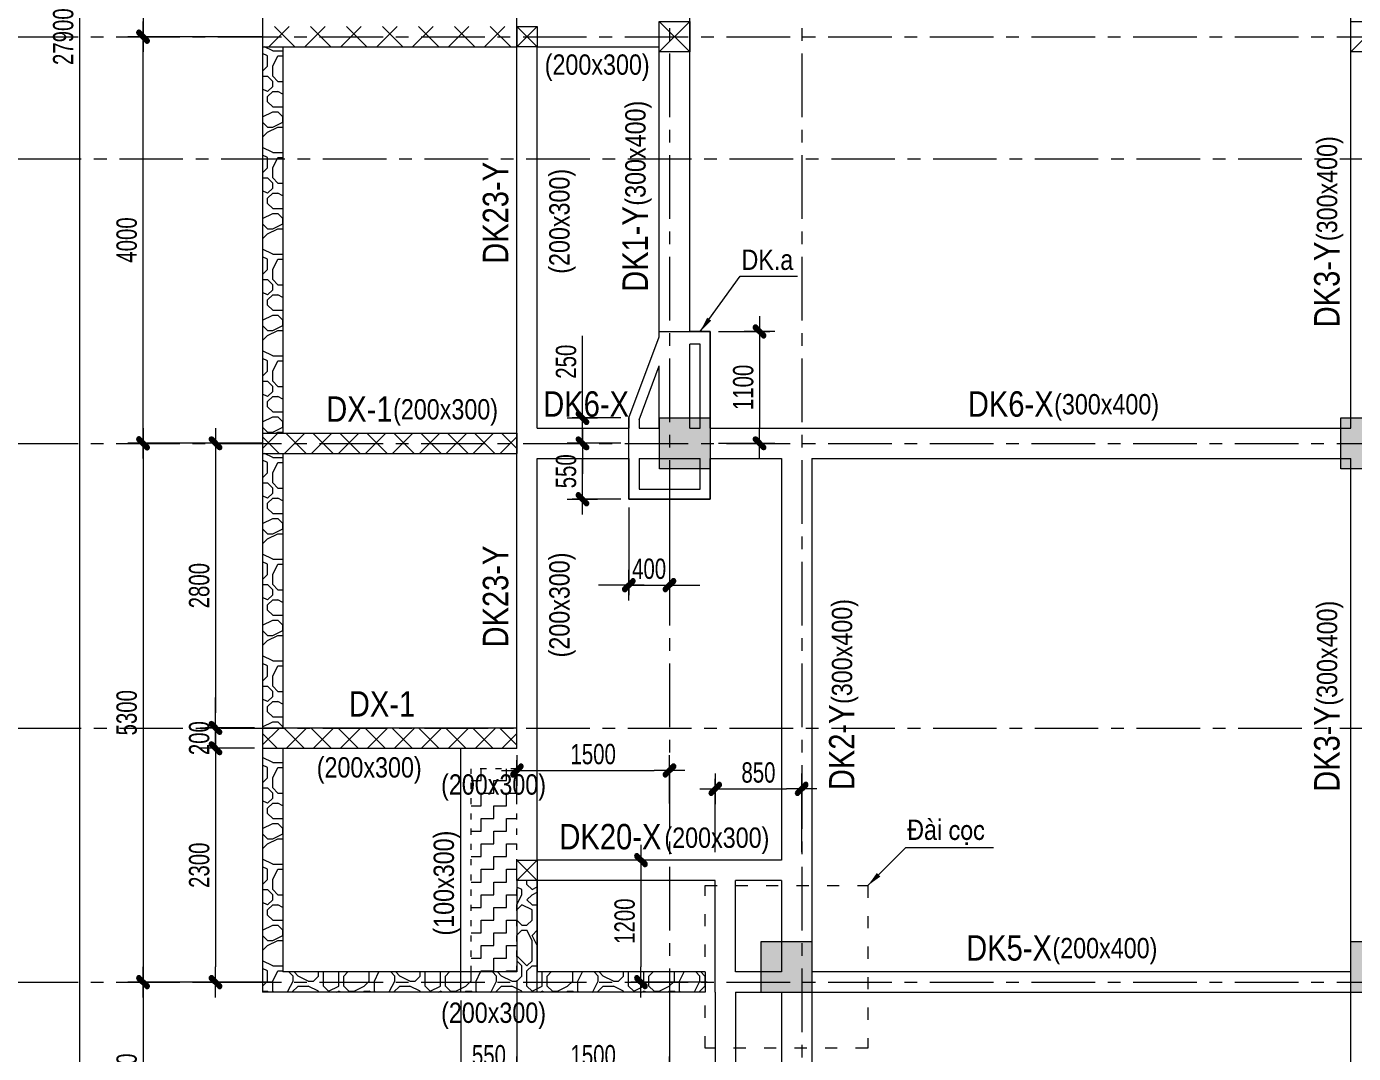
# Model space of a CAD drawing. Header units: millimetres. Extents: x -32285 to 839146, y -560248 to 114976.
# Drawn here: x -6321 to 6725, y 3949 to 14050 of the extents above; entities that cross this region are included whole.
import ezdxf
from ezdxf.enums import TextEntityAlignment as Align

# ---------------------------------------------------------------- set-up
doc = ezdxf.new("R2010")
doc.units = ezdxf.units.MM
doc.linetypes.add('ACAD_ISO03W100', pattern=[30, 12, -18])
doc.linetypes.add('CENTER', pattern=[2, 1.25, -0.25, 0.25, -0.25])
doc.layers.get('0').update_dxf_attribs({"lineweight": 20})
doc.layers.get('Defpoints').update_dxf_attribs({"lineweight": 9})
for name, color, linetype, lineweight in [('a', 2, 'Continuous', 20), ('A_Bao_Cot_S_0.2', 3, 'Continuous', 20), ('A_Bao_DK_S_0.2', 3, 'Continuous', 20), ('A_Center_S_0.09', 8, 'Continuous', 9), ('A_Hatch_Cot_S_0.2', 30, 'Continuous', 20), ('A_Hatch_S_CONC_0.05', 8, 'ACAD_ISO03W100', 5), ('A_Note_Steel_S_0.09', 8, 'Continuous', 9), ('ADD COT', 4, 'Continuous', 20), ('banbetong', 3, 'Continuous', 35), ('BT', 6, 'Continuous', 20), ('COT CAY 1', 10, 'Continuous', 20), ('CS1-T2', 11, 'Continuous', 35), ('Dim P', 150, 'Continuous', 15), ('Dim shx', 4, 'CENTER', 15), ('DK-X', 33, 'Continuous', 35), ('DK-Y', 6, 'Continuous', 35), ('DK1', 30, 'Continuous', 35), ('MONG', 6, 'Continuous', 20), ('TTN', 4, 'Continuous', 20)]:
    doc.layers.add(name, color=color, linetype=linetype, lineweight=lineweight)
doc.styles.add('conden250', font='VHELVCN.TTF', dxfattribs={"height": 250})
doc.styles.add('condense200', font='VHELVCN.TTF', dxfattribs={"height": 200})
doc.styles.add('Shx200', font='vn_vni.shx', dxfattribs={"width": 0.75, "bigfont": '@extfont2.shx'})
doc.dimstyles.new('SC 100 shx', dxfattribs={"dimtxt": 200, "dimasz": 150, "dimexe": 100, "dimexo": 80, "dimgap": 60, "dimtad": 1, "dimdec": 0, "dimtxsty": 'Shx200', "dimblk": 'STIK-01', "dimcen": -125, "dimdle": 100, "dimclrd": 8, "dimclre": 8, "dimclrt": 256, "dimadec": 0, "dimazin": 0, "dimtfac": 1, "dimtdec": 0, "dimtix": 1, "dimtmove": 0, "dimatfit": 3, "dimfxl": 1, "dimlwd": 9, "dimlwe": 9, "dimarcsym": 0})
pattern_1 = [(45, (-214352.15, 59409.7), (-132.58252, 132.58252), []), (135, (-214352.15, 59409.7), (-132.58252, -132.58252), [])]
pattern_2 = [(0, (-214352.1, 59409.7), (1000, 1000), [100, -150, 50, -150, 50, -500]), (0, (-213852.1, 59509.7), (1000, 1000), [50, -950]), (0, (-214152.1, 59559.7), (1000, 1000), [50, -100, 50, -800]), (0, (-213652.1, 59609.7), (1000, 1000), [100, -900]), (0, (-213552.1, 59659.7), (1000, 1000), [50, -950]), (0, (-213852.1, 59759.7), (1000, 1000), [100, -900]), (0, (-214352.1, 59809.7), (1000, 1000), [50, -100, 50, -250, 150, -400]), (0, (-213652.1, 59909.7), (1000, 1000), [100, -900]), (0, (-214252.1, 59959.7), (1000, 1000), [100, -50, 50, -400, 50, -350]), (0, (-214302.1, 60009.7), (1000, 1000), [50, -950]), (0, (-213952.1, 60059.7), (1000, 1000), [50, -50, 50, -850]), (0, (-214102.1, 60109.7), (1000, 1000), [50, -950]), (0, (-213452.1, 60159.7), (1000, 1000), [50, -950]), (0, (-213902.1, 60209.7), (1000, 1000), [50, -400, 50, -500]), (0, (-213902.1, 60259.7), (1000, 1000), [100, -900]), (0, (-213702.1, 60309.7), (1000, 1000), [100, -900]), (0, (-214302.1, 60359.7), (1000, 1000), [50, -600, 100, -250]), (90, (-214352.1, 59859.7), (-1000, 1000), [200, -200, 100, -500]), (90, (-214302.1, 59859.7), (-1000, 1000), [50, -350, 100, -500]), (90, (-214252.1, 59609.7), (-1000, 1000), [150, -850]), (90, (-214202.1, 59609.7), (-1000, 1000), [100, -900]), (90, (-214152.1, 59459.7), (-1000, 1000), [50, -600, 50, -50, 100, -150]), (90, (-214052.1, 59459.7), (-1000, 1000), [50, -350, 50, -550]), (90, (-214002.1, 59859.7), (-1000, 1000), [100, -150, 50, -50, 100, -550]), (90, (-213952.1, 59659.7), (-1000, 1000), [100, -550, 50, -300]), (90, (-213902.1, 59459.7), (-1000, 1000), [50, -50, 100, -800]), (90, (-213802.1, 60109.7), (-1000, 1000), [50, -950]), (90, (-213752.1, 60109.7), (-1000, 1000), [100, -100, 50, -50, 100, -600]), (90, (-213702.1, 59659.7), (-1000, 1000), [50, -50, 50, -100, 50, -700]), (90, (-213552.1, 60009.7), (-1000, 1000), [200, -800]), (90, (-213502.1, 59909.7), (-1000, 1000), [200, -150, 100, -550]), (90, (-213452.1, 59509.7), (-1000, 1000), [50, -150, 100, -700]), (90, (-213402.1, 59609.7), (-1000, 1000), [150, -850]), (45, (-213952.15, 59409.7), (6e-14, 1000), [70.71, -1343.5036]), (45, (-213402.15, 59459.7), (6e-14, 1000), [70.71, -1202.0836, 70.71, -70.71]), (45, (-214052.15, 59509.7), (6e-14, 1000), [70.71, -565.68, 70.71, -707.1136]), (45, (-213802.15, 59509.7), (6e-14, 1000), [70.71, -1131.3736, 70.71, -141.42]), (45, (-213752.15, 59509.7), (6e-14, 1000), [141.42, -565.68, 141.42, -565.6936]), (45, (-214002.15, 59609.7), (6e-14, 1000), [70.7, -636.4, 70.7, -70.7, 70.7, -495.0136]), (45, (-213502.15, 59659.7), (6e-14, 1000), [70.71, -70.71, 70.71, -1202.0836]), (45, (-214202.15, 59709.7), (6e-14, 1000), [70.71, -848.52, 70.71, -424.2736]), (45, (-213402.15, 59809.7), (6e-14, 1000), [70.7, -70.7, 70.7, -282.84, 70.7, -848.5736]), (45, (-214002.15, 59959.7), (6e-14, 1000), [70.71, -1343.5036]), (45, (-214252.15, 60009.7), (6e-14, 1000), [141.421, -1272.7926]), (45, (-214352.15, 60109.7), (6e-14, 1000), [70.71, -70.71, 70.71, -1202.0836]), (45, (-213802.15, 60259.7), (6e-14, 1000), [70.71, -1343.5036]), (45, (-213502.15, 60359.7), (6e-14, 1000), [70.71, -1343.5036]), (135, (-213902.15, 59509.7), (6e-14, 1000), [70.71, -1343.5036]), (135, (-213852.15, 59509.7), (6e-14, 1000), [70.71, -1343.5036]), (135, (-214152.15, 59559.7), (6e-14, 1000), [70.71, -282.84, 141.42, -919.2436]), (135, (-214352.15, 59559.7), (6e-14, 1000), [70.71, -1343.5036]), (135, (-213702.15, 59709.7), (6e-14, 1000), [70.71, -565.6854, 70.71, -707.1082]), (135, (-213652.15, 59709.7), (6e-14, 1000), [70.7, -424.3, 70.7, -424.2, 70.7, -353.6136]), (135, (-214252.15, 59759.7), (6e-14, 1000), [70.71, -1343.5036]), (135, (-213452.15, 59809.7), (6e-14, 1000), [141.4, -353.55, 70.7, -70.7, 70.7, -707.1636]), (135, (-214102.15, 59959.7), (6e-14, 1000), [70.71, -1343.5036]), (135, (-213702.15, 59959.7), (6e-14, 1000), [141.421, -1272.7926]), (135, (-213652.15, 59959.7), (6e-14, 1000), [70.71, -1343.5036]), (135, (-213952.15, 60059.7), (6e-14, 1000), [70.71, -1343.5036]), (135, (-214252.15, 60209.7), (6e-14, 1000), [70.71, -1343.5036]), (135, (-213452.15, 60209.7), (6e-14, 1000), [70.71, -1343.5036]), (26.56505, (-214252.15, 59409.7), (1000, 4e-07), [111.8, -2124.268]), (26.56505, (-214352.15, 59509.7), (1000, 4e-07), [111.8, -2124.268]), (26.56505, (-214352.15, 59559.7), (1000, 4e-07), [111.8, -2124.268]), (26.56505, (-214102.15, 59559.7), (1000, 4e-07), [111.8, -2124.268]), (26.56505, (-214152.15, 59759.7), (1000, 4e-07), [111.8, -2124.268]), (26.56505, (-214152.15, 59809.7), (1000, 4e-07), [111.8, -2124.268]), (26.56505, (-213952.15, 60009.7), (1000, 4e-07), [111.8, -2124.268]), (26.56505, (-213902.15, 60059.7), (1000, 4e-07), [111.8, -2124.268]), (26.56505, (-214302.15, 60159.7), (1000, 4e-07), [111.8, -2124.268]), (26.56505, (-214002.15, 60159.7), (1000, 4e-07), [111.8, -2124.268]), (63.43495, (-213502.15, 59409.7), (5e-08, 1000), [111.8, -2124.268]), (63.43495, (-213752.15, 59559.7), (5e-08, 1000), [111.8, -2124.268]), (63.43495, (-213902.15, 59659.7), (5e-08, 1000), [111.8, -2124.268]), (63.43495, (-213752.15, 59809.7), (5e-08, 1000), [111.8, -2124.268]), (63.43495, (-213702.15, 59809.7), (5e-08, 1000), [111.8, -2124.268]), (63.43495, (-214052.15, 59959.7), (5e-08, 1000), [111.8, -2124.268]), (63.43495, (-214152.15, 60009.7), (5e-08, 1000), [111.8, -2124.268]), (63.43495, (-213752.15, 60209.7), (5e-08, 1000), [111.8, -2124.268]), (63.43495, (-214152.15, 60309.7), (5e-08, 1000), [111.8, -2124.268]), (116.56505, (-214302.15, 60009.7), (-4e-07, 1000), [111.8, -2124.268]), (116.56505, (-213702.15, 60009.7), (-4e-07, 1000), [111.8, -2124.268]), (116.56505, (-214352.15, 60059.7), (-4e-07, 1000), [111.8, -2124.268]), (116.56505, (-213552.15, 60209.7), (-4e-07, 1000), [111.8, -2124.268]), (116.56505, (-214202.15, 60259.7), (-4e-07, 1000), [111.8, -2124.268]), (116.56505, (-214002.15, 60309.7), (-4e-07, 1000), [111.8, -2124.268]), (153.43495, (-213952.15, 59409.7), (-1000, 4e-07), [111.8, -2124.268]), (153.43495, (-214152.15, 59509.7), (-1000, 4e-07), [111.8, -2124.268]), (153.43495, (-213452.15, 59559.7), (-1000, 4e-07), [111.8, -2124.268]), (153.43495, (-213552.15, 59659.7), (-1000, 4e-07), [111.8, -2124.268]), (153.43495, (-213952.15, 59759.7), (-1000, 4e-07), [111.8, -2124.268]), (153.43495, (-214202.15, 59809.7), (-1000, 4e-07), [111.8, -2124.268]), (153.43495, (-213902.15, 59809.7), (-1000, 4e-07), [111.8, -2124.268]), (153.43495, (-214052.15, 59909.7), (-1000, 4e-07), [111.8, -2124.268]), (153.43495, (-214052.15, 60159.7), (-1000, 4e-07), [111.8, -2124.268]), (153.43495, (-214352.15, 60359.7), (-1000, 4e-07), [111.8, -2124.268]), (153.43495, (-213752.15, 60359.7), (-1000, 4e-07), [111.8, -2124.268]), (153.43495, (-213652.15, 60359.7), (-1000, 4e-07), [111.8, -2124.268])]

# ---------------------------------------------------------------- blocks, each defined once
blk = doc.blocks.new('STIK-01')
at = {"lineweight": 13}
h = blk.add_hatch(color=8, dxfattribs=at)
edge = h.paths.add_edge_path()
edge.add_line((-0.162, -0.374), (0.374, 0.162))
edge.add_arc((0.268, 0.268), 0.15, 315, 495)
edge.add_line((0.162, 0.374), (-0.374, -0.162))
edge.add_arc((-0.268, -0.268), 0.15, 135, 315)
at = {"color": 8, "lineweight": 9}
for p, q in [((0, 0.212), (0, 1)), ((-0.212, 0), (-1, 0)), ((1, 0), (0.212, 0)), ((0, -1), (0, -0.212))]:
    blk.add_line(p, q, dxfattribs=at)
at = {"color": 8, "lineweight": 13}
blk.add_lwpolyline([(-0.162, -0.374), (0.374, 0.162, 1), (0.162, 0.374), (-0.374, -0.162, 1)], format="xyb", close=True, dxfattribs=at)
blk = doc.blocks.new('*D12')
at = {"layer": 'Defpoints', "color": 0, "linetype": 'Continuous', "transparency": 16777216}
for p in [(212892, -71483), (212552, -99383), (212892, -99383)]:
    blk.add_point(p, dxfattribs=at)
at = {"layer": 'Dim shx', "color": 8, "linetype": 'Continuous', "lineweight": 9, "transparency": 16777216}
for p, q in [((212812, -71483), (212452, -71483)), ((212552, -71633), (212552, -99233)), ((212812, -99383), (212452, -99383))]:
    blk.add_line(p, q, dxfattribs=at)
at = {"layer": 'Dim shx', "color": 8, "linetype": 'Continuous', "lineweight": 9, "transparency": 16777216, "xscale": 150, "yscale": 150, "zscale": 150}
for p, rotation in [((212552, -71483), 90), ((212552, -99383), 270)]:
    blk.add_blockref('STIK-01', p, dxfattribs=dict(at, rotation=rotation))
at = {"layer": 'Dim shx', "linetype": 'Continuous', "transparency": 16777216, "insert": (212392, -85433), "char_height": 200, "attachment_point": 5, "rotation": 90, "style": 'Shx200'}
blk.add_mtext('27900', dxfattribs=at)
blk = doc.blocks.new('*D16')
at = {"layer": 'Defpoints', "color": 0, "linetype": 'Continuous', "transparency": 16777216}
for p in [(214428, -81433), (213176, -85433), (214428, -85433)]:
    blk.add_point(p, dxfattribs=at)
at = {"layer": 'Dim shx', "color": 8, "linetype": 'Continuous', "lineweight": 9, "transparency": 16777216}
for p, q in [((214348, -81433), (213076, -81433)), ((213176, -81583), (213176, -85283)), ((214348, -85433), (213076, -85433))]:
    blk.add_line(p, q, dxfattribs=at)
at = {"layer": 'Dim shx', "color": 8, "linetype": 'Continuous', "lineweight": 9, "transparency": 16777216, "xscale": 150, "yscale": 150, "zscale": 150}
for p, rotation in [((213176, -81433), 90), ((213176, -85433), 270)]:
    blk.add_blockref('STIK-01', p, dxfattribs=dict(at, rotation=rotation))
at = {"layer": 'Dim shx', "linetype": 'Continuous', "transparency": 16777216, "insert": (213016, -83433), "char_height": 200, "attachment_point": 5, "rotation": 90, "style": 'Shx200'}
blk.add_mtext('4000', dxfattribs=at)
blk = doc.blocks.new('*D17')
at = {"layer": 'Defpoints', "color": 0, "linetype": 'Continuous', "transparency": 16777216}
for p in [(214428, -89433), (213176, -94733), (214428, -94733)]:
    blk.add_point(p, dxfattribs=at)
at = {"layer": 'Dim shx', "color": 8, "linetype": 'Continuous', "lineweight": 9, "transparency": 16777216}
for p, q in [((214348, -89433), (213076, -89433)), ((213176, -89583), (213176, -94583)), ((214348, -94733), (213076, -94733))]:
    blk.add_line(p, q, dxfattribs=at)
at = {"layer": 'Dim shx', "color": 8, "linetype": 'Continuous', "lineweight": 9, "transparency": 16777216, "xscale": 150, "yscale": 150, "zscale": 150}
for p, rotation in [((213176, -89433), 90), ((213176, -94733), 270)]:
    blk.add_blockref('STIK-01', p, dxfattribs=dict(at, rotation=rotation))
at = {"layer": 'Dim shx', "linetype": 'Continuous', "transparency": 16777216, "insert": (213016, -92083), "char_height": 200, "attachment_point": 5, "rotation": 90, "style": 'Shx200'}
blk.add_mtext('5300', dxfattribs=at)
blk = doc.blocks.new('*D18')
at = {"layer": 'Defpoints', "color": 0, "linetype": 'Continuous', "transparency": 16777216}
for p in [(214428, -94733), (213176, -96583), (214428, -96583)]:
    blk.add_point(p, dxfattribs=at)
at = {"layer": 'Dim shx', "color": 8, "linetype": 'Continuous', "lineweight": 9, "transparency": 16777216}
for p, q in [((214348, -94733), (213076, -94733)), ((213176, -94883), (213176, -96433)), ((214348, -96583), (213076, -96583))]:
    blk.add_line(p, q, dxfattribs=at)
at = {"layer": 'Dim shx', "color": 8, "linetype": 'Continuous', "lineweight": 9, "transparency": 16777216, "xscale": 150, "yscale": 150, "zscale": 150}
for p, rotation in [((213176, -94733), 90), ((213176, -96583), 270)]:
    blk.add_blockref('STIK-01', p, dxfattribs=dict(at, rotation=rotation))
at = {"layer": 'Dim shx', "linetype": 'Continuous', "transparency": 16777216, "insert": (213016, -95658), "char_height": 200, "attachment_point": 5, "rotation": 90, "style": 'Shx200'}
blk.add_mtext('1850', dxfattribs=at)
blk = doc.blocks.new('*D40')
at = {"layer": 'Defpoints', "color": 0, "linetype": 'Continuous', "transparency": 16777216}
for p in [(213176, -85433), (214428, -85433), (214428, -89433)]:
    blk.add_point(p, dxfattribs=at)
at = {"layer": 'Dim shx', "color": 8, "linetype": 'Continuous', "lineweight": 9, "transparency": 16777216}
for p, q in [((214348, -85433), (213076, -85433)), ((213176, -89283), (213176, -85583)), ((214348, -89433), (213076, -89433))]:
    blk.add_line(p, q, dxfattribs=at)
at = {"layer": 'Dim shx', "color": 8, "linetype": 'Continuous', "lineweight": 9, "transparency": 16777216, "xscale": 150, "yscale": 150, "zscale": 150}
for p, rotation in [((213176, -85433), 90), ((213176, -89433), 270)]:
    blk.add_blockref('STIK-01', p, dxfattribs=dict(at, rotation=rotation))
at = {"layer": 'Dim shx', "linetype": 'Continuous', "transparency": 16777216, "insert": (213016, -87433), "char_height": 200, "attachment_point": 5, "rotation": 90, "style": 'Shx200'}
blk.add_mtext('4000', dxfattribs=at)
blk = doc.blocks.new('*D55')
at = {"layer": 'Defpoints', "color": 0, "linetype": 'Continuous', "transparency": 16777216}
for p in [(217953, -89983), (218352, -89983), (218352, -90828)]:
    blk.add_point(p, dxfattribs=at)
at = {"layer": 'Dim P', "color": 8, "linetype": 'Continuous', "lineweight": 9, "transparency": 16777216}
for p, q in [((217953, -90063), (217953, -90928)), ((218352, -90063), (218352, -90928)), ((217803, -90828), (217653, -90828)), ((217953, -90828), (218352, -90828)), ((218502, -90828), (218652, -90828))]:
    blk.add_line(p, q, dxfattribs=at)
at = {"layer": 'Dim P', "color": 8, "linetype": 'Continuous', "lineweight": 9, "transparency": 16777216, "xscale": 150, "yscale": 150, "zscale": 150}
blk.add_blockref('STIK-01', (217953, -90828), dxfattribs=at)
at = {"layer": 'Dim P', "color": 8, "linetype": 'Continuous', "lineweight": 9, "transparency": 16777216, "xscale": 150, "yscale": 150, "zscale": 150, "rotation": 180}
blk.add_blockref('STIK-01', (218352, -90828), dxfattribs=at)
at = {"layer": 'Dim P', "linetype": 'Continuous', "transparency": 16777216, "insert": (218152, -90668), "char_height": 200, "attachment_point": 5, "style": 'Shx200'}
blk.add_mtext('400', dxfattribs=at)
blk = doc.blocks.new('*D56')
at = {"layer": 'Defpoints', "color": 0, "linetype": 'Continuous', "transparency": 16777216}
for p in [(217496, -89433), (217953, -89433), (217953, -89983)]:
    blk.add_point(p, dxfattribs=at)
at = {"layer": 'Dim P', "color": 8, "linetype": 'Continuous', "lineweight": 9, "transparency": 16777216}
for p, q in [((217873, -89433), (217396, -89433)), ((217496, -89833), (217496, -89583)), ((217873, -89983), (217396, -89983))]:
    blk.add_line(p, q, dxfattribs=at)
at = {"layer": 'Dim P', "color": 8, "linetype": 'Continuous', "lineweight": 9, "transparency": 16777216, "xscale": 150, "yscale": 150, "zscale": 150}
for p, rotation in [((217496, -89433), 90), ((217496, -89983), 270)]:
    blk.add_blockref('STIK-01', p, dxfattribs=dict(at, rotation=rotation))
at = {"layer": 'Dim P', "linetype": 'Continuous', "transparency": 16777216, "insert": (217336, -89708), "char_height": 200, "attachment_point": 5, "rotation": 90, "style": 'Shx200'}
blk.add_mtext('550', dxfattribs=at)
blk = doc.blocks.new('*D57')
at = {"layer": 'Defpoints', "color": 0, "linetype": 'Continuous', "transparency": 16777216}
for p in [(217496, -89183), (217953, -89183), (217953, -89433)]:
    blk.add_point(p, dxfattribs=at)
at = {"layer": 'Dim P', "color": 8, "linetype": 'Continuous', "lineweight": 9, "transparency": 16777216}
for p, q in [((217496, -89033), (217496, -88377)), ((217873, -89183), (217396, -89183)), ((217496, -89433), (217496, -89183)), ((217873, -89433), (217396, -89433)), ((217496, -89583), (217496, -89733))]:
    blk.add_line(p, q, dxfattribs=at)
at = {"layer": 'Dim P', "color": 8, "linetype": 'Continuous', "lineweight": 9, "transparency": 16777216, "xscale": 150, "yscale": 150, "zscale": 150}
for p, rotation in [((217496, -89183), 270), ((217496, -89433), 90)]:
    blk.add_blockref('STIK-01', p, dxfattribs=dict(at, rotation=rotation))
at = {"layer": 'Dim P', "linetype": 'Continuous', "transparency": 16777216, "insert": (217336, -88630), "char_height": 200, "attachment_point": 5, "rotation": 90, "style": 'Shx200'}
blk.add_mtext('250', dxfattribs=at)
blk = doc.blocks.new('*D58')
at = {"layer": 'Defpoints', "color": 0, "linetype": 'Continuous', "transparency": 16777216}
for p in [(218753, -88333), (218753, -89433), (219238, -89433)]:
    blk.add_point(p, dxfattribs=at)
at = {"layer": 'Dim P', "color": 8, "linetype": 'Continuous', "lineweight": 9, "transparency": 16777216}
for p, q in [((218833, -88333), (219338, -88333)), ((219238, -88483), (219238, -89283)), ((218833, -89433), (219338, -89433))]:
    blk.add_line(p, q, dxfattribs=at)
at = {"layer": 'Dim P', "color": 8, "linetype": 'Continuous', "lineweight": 9, "transparency": 16777216, "xscale": 150, "yscale": 150, "zscale": 150}
for p, rotation in [((219238, -88333), 90), ((219238, -89433), 270)]:
    blk.add_blockref('STIK-01', p, dxfattribs=dict(at, rotation=rotation))
at = {"layer": 'Dim P', "linetype": 'Continuous', "transparency": 16777216, "insert": (219078, -88883), "char_height": 200, "attachment_point": 5, "rotation": 90, "style": 'Shx200'}
blk.add_mtext('1100', dxfattribs=at)
blk = doc.blocks.new('*D59')
at = {"layer": 'Defpoints', "color": 0, "linetype": 'Continuous', "transparency": 16777216}
for p in [(219652, -92832), (218802, -93533), (219652, -93533)]:
    blk.add_point(p, dxfattribs=at)
at = {"layer": 'Dim P', "color": 8, "linetype": 'Continuous', "lineweight": 9, "transparency": 16777216}
for p, q in [((218802, -93453), (218802, -92732)), ((219652, -93453), (219652, -92732)), ((218952, -92832), (219502, -92832))]:
    blk.add_line(p, q, dxfattribs=at)
at = {"layer": 'Dim P', "color": 8, "linetype": 'Continuous', "lineweight": 9, "transparency": 16777216, "xscale": 150, "yscale": 150, "zscale": 150, "rotation": 180}
blk.add_blockref('STIK-01', (218802, -92832), dxfattribs=at)
at = {"layer": 'Dim P', "color": 8, "linetype": 'Continuous', "lineweight": 9, "transparency": 16777216, "xscale": 150, "yscale": 150, "zscale": 150}
blk.add_blockref('STIK-01', (219652, -92832), dxfattribs=at)
at = {"layer": 'Dim P', "linetype": 'Continuous', "transparency": 16777216, "insert": (219227, -92672), "char_height": 200, "attachment_point": 5, "style": 'Shx200'}
blk.add_mtext('850', dxfattribs=at)
blk = doc.blocks.new('*D60')
at = {"layer": 'Defpoints', "color": 0, "linetype": 'Continuous', "transparency": 16777216}
for p in [(218802, -93533), (218072, -94733), (218802, -94733)]:
    blk.add_point(p, dxfattribs=at)
at = {"layer": 'Dim P', "color": 8, "linetype": 'Continuous', "lineweight": 9, "transparency": 16777216}
for p, q in [((218722, -93533), (217972, -93533)), ((218072, -93683), (218072, -94583)), ((218722, -94733), (217972, -94733))]:
    blk.add_line(p, q, dxfattribs=at)
at = {"layer": 'Dim P', "color": 8, "linetype": 'Continuous', "lineweight": 9, "transparency": 16777216, "xscale": 150, "yscale": 150, "zscale": 150}
for p, rotation in [((218072, -93533), 90), ((218072, -94733), 270)]:
    blk.add_blockref('STIK-01', p, dxfattribs=dict(at, rotation=rotation))
at = {"layer": 'Dim P', "linetype": 'Continuous', "transparency": 16777216, "insert": (217912, -94133), "char_height": 200, "attachment_point": 5, "rotation": 90, "style": 'Shx200'}
blk.add_mtext('1200', dxfattribs=at)
blk = doc.blocks.new('MyBlock5')
at = {"layer": 'A_Hatch_S_CONC_0.05', "linetype": 'Continuous'}
h = blk.add_hatch(dxfattribs=at)
h.set_pattern_fill('ANSI37', color=256, scale=2000, style=0)
h.set_pattern_definition([(45, (-214352.15, 59409.7), (-176.7767, 176.7767), []), (135, (-214352.15, 59409.7), (-176.7767, -176.7767), [])])
h.paths.add_polyline_path([(2500, -9300), (0, -9300), (0, -9500), (2500, -9500)])
h = blk.add_hatch(dxfattribs=at)
h.set_pattern_fill('AGGREGAT', color=256, scale=1000, style=0, pattern_type=2)
h.set_pattern_definition(pattern_2)
h.paths.add_polyline_path([(200, -9500), (0, -9500), (0, -13300), (200, -13300)])
h = blk.add_hatch(dxfattribs=at)
h.set_pattern_fill('ANSI37', color=256, scale=1500, style=0)
h.set_pattern_definition(pattern_1)
h.paths.add_polyline_path([(2500, -13500), (2500, -13300), (0, -13300), (0, -13500)])
h = blk.add_hatch(dxfattribs=at)
h.set_pattern_fill('AGGREGAT', color=256, scale=1000, style=0, pattern_type=2)
h.set_pattern_definition(pattern_2)
h.paths.add_polyline_path([(200, -13500), (0, -13500), (0, -16200), (200, -16200)])
h = blk.add_hatch(dxfattribs=at)
h.set_pattern_fill('ANSI37', color=256, scale=1500, style=0)
h.set_pattern_definition(pattern_1)
h.paths.add_polyline_path([(2500, -16200), (0, -16200), (0, -16400), (2500, -16400)])
h = blk.add_hatch(dxfattribs=at)
h.set_pattern_fill('AGGREGAT', color=256, scale=1000, style=0, pattern_type=2)
h.set_pattern_definition(pattern_2)
h.paths.add_polyline_path([(4350, -18600), (2700, -18600), (2700, -17700), (2500, -17700), (2500, -18600), (200, -18600), (200, -16400), (0, -16400), (0, -18800), (4350, -18800)])
at = {"layer": 'ADD COT', "linetype": 'Continuous'}
for p, q in [((0, 0), (0, -18800)), ((2500, -9300), (2500, -9500)), ((0, -9500), (2500, -9500)), ((200, -9500), (200, -13300)), ((0, -13300), (2500, -13300)), ((2500, -13300), (2500, -13500)), ((0, -13500), (2500, -13500)), ((200, -13500), (200, -16200)), ((2500, -16200), (0, -16200)), ((2500, -16400), (2500, -16200)), ((2500, -16400), (0, -16400)), ((200, -16400), (200, -18600)), ((2500, -17700), (2500, -18600)), ((2700, -17700), (2500, -17700)), ((2700, -17700), (2700, -18600)), ((2500, -18600), (200, -18600)), ((4350, -18600), (2700, -18600)), ((4350, -18600), (4350, -18800)), ((4350, -18800), (0, -18800))]:
    blk.add_line(p, q, dxfattribs=at)
blk = doc.blocks.new('*D246')
at = {"layer": 'Defpoints', "color": 0, "linetype": 'Continuous', "transparency": 16777216}
for p in [(214348, -89433), (213889, -92233), (214352, -92233)]:
    blk.add_point(p, dxfattribs=at)
at = {"layer": 'Dim P', "color": 8, "linetype": 'Continuous', "lineweight": 9, "transparency": 16777216}
for p, q in [((214268, -89433), (213789, -89433)), ((213889, -89583), (213889, -92083)), ((214272, -92233), (213789, -92233))]:
    blk.add_line(p, q, dxfattribs=at)
at = {"layer": 'Dim P', "color": 8, "linetype": 'Continuous', "lineweight": 9, "transparency": 16777216, "xscale": 150, "yscale": 150, "zscale": 150}
for p, rotation in [((213889, -89433), 90), ((213889, -92233), 270)]:
    blk.add_blockref('STIK-01', p, dxfattribs=dict(at, rotation=rotation))
at = {"layer": 'Dim P', "linetype": 'Continuous', "transparency": 16777216, "insert": (213729, -90833), "char_height": 200, "attachment_point": 5, "rotation": 90, "style": 'Shx200'}
blk.add_mtext('2800', dxfattribs=at)
blk = doc.blocks.new('*D247')
at = {"layer": 'Defpoints', "color": 0, "linetype": 'Continuous', "transparency": 16777216}
for p in [(214352, -92233), (213889, -92433), (214352, -92433)]:
    blk.add_point(p, dxfattribs=at)
at = {"layer": 'Dim P', "color": 8, "linetype": 'Continuous', "lineweight": 9, "transparency": 16777216}
for p, q in [((213889, -92083), (213889, -91933)), ((214272, -92233), (213789, -92233)), ((213889, -92233), (213889, -92433)), ((214272, -92433), (213789, -92433)), ((213889, -92583), (213889, -92733))]:
    blk.add_line(p, q, dxfattribs=at)
at = {"layer": 'Dim P', "color": 8, "linetype": 'Continuous', "lineweight": 9, "transparency": 16777216, "xscale": 150, "yscale": 150, "zscale": 150}
for p, rotation in [((213889, -92233), 270), ((213889, -92433), 90)]:
    blk.add_blockref('STIK-01', p, dxfattribs=dict(at, rotation=rotation))
at = {"layer": 'Dim P', "linetype": 'Continuous', "transparency": 16777216, "insert": (213729, -92333), "char_height": 200, "attachment_point": 5, "rotation": 90, "style": 'Shx200'}
blk.add_mtext('200', dxfattribs=at)
blk = doc.blocks.new('*D248')
at = {"layer": 'Defpoints', "color": 0, "linetype": 'Continuous', "transparency": 16777216}
for p in [(214352, -92433), (213889, -94733), (214525, -94733)]:
    blk.add_point(p, dxfattribs=at)
at = {"layer": 'Dim P', "color": 8, "linetype": 'Continuous', "lineweight": 9, "transparency": 16777216}
for p, q in [((214272, -92433), (213789, -92433)), ((213889, -92583), (213889, -94583)), ((214445, -94733), (213789, -94733))]:
    blk.add_line(p, q, dxfattribs=at)
at = {"layer": 'Dim P', "color": 8, "linetype": 'Continuous', "lineweight": 9, "transparency": 16777216, "xscale": 150, "yscale": 150, "zscale": 150}
for p, rotation in [((213889, -92433), 90), ((213889, -94733), 270)]:
    blk.add_blockref('STIK-01', p, dxfattribs=dict(at, rotation=rotation))
at = {"layer": 'Dim P', "linetype": 'Continuous', "transparency": 16777216, "insert": (213729, -93583), "char_height": 200, "attachment_point": 5, "rotation": 90, "style": 'Shx200'}
blk.add_mtext('2300', dxfattribs=at)
blk = doc.blocks.new('COL-HTRU')
at = {"layer": 'A_Bao_Cot_S_0.2', "linetype": 'Continuous'}
for points in [[(-44076, 9320), (-44076, 9820), (-43576, 9820), (-43576, 9320)], [(-37376, 9320), (-37376, 9820), (-36976, 9820), (-36976, 9320)], [(-43076, 4170), (-43076, 4670), (-42576, 4670), (-42576, 4170)], [(-37276, 4170), (-37276, 4670), (-36976, 4670), (-36976, 4170)]]:
    blk.add_lwpolyline(points, close=True, dxfattribs=at)
at = {"layer": 'A_Hatch_Cot_S_0.2', "linetype": 'Continuous'}
for points in [[(-43576, 9320), (-43576, 9820), (-44076, 9320), (-44076, 9820)], [(-36976, 9320), (-36976, 9820), (-37376, 9320), (-37376, 9820)], [(-42576, 4170), (-42576, 4670), (-43076, 4170), (-43076, 4670)], [(-36976, 4170), (-36976, 4670), (-37276, 4170), (-37276, 4670)]]:
    blk.add_trace(points, dxfattribs=at)
blk = doc.blocks.new('*D255')
at = {"layer": 'banbetong', "color": 8, "linetype": 'Continuous', "lineweight": 9, "transparency": 16777216}
for p, q in [((216852, -92976), (216852, -92551)), ((218352, -92976), (218352, -92551)), ((217002, -92651), (218202, -92651))]:
    blk.add_line(p, q, dxfattribs=at)
at = {"layer": 'Defpoints', "color": 0, "linetype": 'Continuous', "transparency": 16777216}
for p in [(218352, -92651), (216852, -93056), (218352, -93056)]:
    blk.add_point(p, dxfattribs=at)
at = {"layer": 'banbetong', "color": 8, "linetype": 'Continuous', "lineweight": 9, "transparency": 16777216, "xscale": 150, "yscale": 150, "zscale": 150, "rotation": 180}
blk.add_blockref('STIK-01', (216852, -92651), dxfattribs=at)
at = {"layer": 'banbetong', "color": 8, "linetype": 'Continuous', "lineweight": 9, "transparency": 16777216, "xscale": 150, "yscale": 150, "zscale": 150}
blk.add_blockref('STIK-01', (218352, -92651), dxfattribs=at)
at = {"layer": 'banbetong', "linetype": 'Continuous', "transparency": 16777216, "insert": (217602, -92491), "char_height": 200, "attachment_point": 5, "style": 'Shx200'}
blk.add_mtext('1500', dxfattribs=at)
blk = doc.blocks.new('*D258')
at = {"layer": 'Defpoints', "color": 0, "linetype": 'Continuous', "transparency": 16777216}
for p in [(216852, -94633), (218352, -94833), (216852, -95613)]:
    blk.add_point(p, dxfattribs=at)
at = {"layer": 'Dim P', "color": 8, "linetype": 'Continuous', "lineweight": 9, "transparency": 16777216}
for p, q in [((216852, -94713), (216852, -95713)), ((218352, -94913), (218352, -95713)), ((218202, -95613), (217002, -95613))]:
    blk.add_line(p, q, dxfattribs=at)
at = {"layer": 'Dim P', "color": 8, "linetype": 'Continuous', "lineweight": 9, "transparency": 16777216, "xscale": 150, "yscale": 150, "zscale": 150, "rotation": 180}
blk.add_blockref('STIK-01', (216852, -95613), dxfattribs=at)
at = {"layer": 'Dim P', "color": 8, "linetype": 'Continuous', "lineweight": 9, "transparency": 16777216, "xscale": 150, "yscale": 150, "zscale": 150}
blk.add_blockref('STIK-01', (218352, -95613), dxfattribs=at)
at = {"layer": 'Dim P', "linetype": 'Continuous', "transparency": 16777216, "insert": (217602, -95453), "char_height": 200, "attachment_point": 5, "style": 'Shx200'}
blk.add_mtext('1500', dxfattribs=at)
blk = doc.blocks.new('*D259')
at = {"layer": 'Defpoints', "color": 0, "linetype": 'Continuous', "transparency": 16777216}
for p in [(216302, -94833), (216852, -94833), (216302, -95613)]:
    blk.add_point(p, dxfattribs=at)
at = {"layer": 'Dim P', "color": 8, "linetype": 'Continuous', "lineweight": 9, "transparency": 16777216}
for p, q in [((216302, -94913), (216302, -95713)), ((216852, -94913), (216852, -95713)), ((216702, -95613), (216452, -95613))]:
    blk.add_line(p, q, dxfattribs=at)
at = {"layer": 'Dim P', "color": 8, "linetype": 'Continuous', "lineweight": 9, "transparency": 16777216, "xscale": 150, "yscale": 150, "zscale": 150, "rotation": 180}
blk.add_blockref('STIK-01', (216302, -95613), dxfattribs=at)
at = {"layer": 'Dim P', "color": 8, "linetype": 'Continuous', "lineweight": 9, "transparency": 16777216, "xscale": 150, "yscale": 150, "zscale": 150}
blk.add_blockref('STIK-01', (216852, -95613), dxfattribs=at)
at = {"layer": 'Dim P', "linetype": 'Continuous', "transparency": 16777216, "insert": (216577, -95453), "char_height": 200, "attachment_point": 5, "style": 'Shx200'}
blk.add_mtext('550', dxfattribs=at)
blk = doc.blocks.new('MyBlock22')
at = {"layer": 'COT CAY 1'}
for p, q in [((-29200, -7500), (-28900, -7200)), ((-28900, -7500), (-29200, -7200)), ((-22400, -7500), (-22100, -7200))]:
    blk.add_line(p, q, dxfattribs=at)
for points in [[(-29200, -7500), (-29200, -7200), (-28900, -7200), (-28900, -7500)], [(-22400, -7500), (-22400, -7200), (-22100, -7200), (-22100, -7500)]]:
    blk.add_lwpolyline(points, close=True, dxfattribs=at)

msp = doc.modelspace()

# ---------------------------------------------------------------- hatches: boundary and pattern name
at = {"layer": 'A_Hatch_S_CONC_0.05', "linetype": 'Continuous'}
h = msp.add_hatch(dxfattribs=at)
h.set_pattern_fill('ZIGZAG', color=256, scale=1000, style=0)
h.set_pattern_definition([(0, (-218352.1, 82759.73), (125, 125), [125, -125]), (90, (-218227.1, 82759.73), (-125, 125), [125, -125])])
h.paths.add_polyline_path([(-1500, 6750), (-1950, 6750), (-1950, 4750), (-1500, 4750)])

# ---------------------------------------------------------------- linework, layer by layer
at = {"layer": 'a', "linetype": 'Continuous'}
for p, q in [((-100, 11050), (400.5, 11050)), ((400.5, 11050), (400.5, 9400)), ((-399.5, 9400), (-399.5, 10100)), ((400.5, 9400), (-399.5, 9400))]:
    msp.add_line(p, q, dxfattribs=at)
msp.add_lwpolyline([(-399.5, 10100), (-399.5, 10200), (-100, 10998.7)], dxfattribs=at)
at = {"layer": 'A_Bao_DK_S_0.2', "linetype": 'Continuous'}
for p, q in [((-1500, 6950), (-1500, 20950)), ((6700, 10100), (6700, 17800)), ((200, 11050), (200, 16850)), ((-1300, 10100), (-1300, 13850)), ((-1300, 13850), (-100, 13850)), ((-100, 10998.7), (-100, 13850)), ((-399.5, 10200), (-100, 10998.7)), ((400.5, 11050), (200, 11050)), ((400.5, 10100), (400.5, 11050)), ((300.5, 10925), (200, 10925)), ((200, 10100), (200, 10925)), ((300.5, 10100), (300.5, 10925)), ((-299.5, 10181.9), (-100, 10713.9)), ((-100, 10100), (-100, 10713.9)), ((-399.5, 10200), (-399.5, 10100)), ((-299.5, 10181.9), (-299.5, 10100)), ((-1300, 10100), (-399.5, 10100)), ((-299.5, 10100), (-100, 10100)), ((200, 10100), (300.5, 10100)), ((400.5, 10100), (6700, 10100)), ((-1300, 9800), (-399.5, 9800)), ((-1300, 5849.8), (-1300, 9800)), ((-399.5, 9800), (-399.5, 9400)), ((-299.5, 9800), (-299.5, 9500)), ((-299.5, 9800), (300.5, 9800)), ((300.5, 9500), (300.5, 9800)), ((400.5, 9400), (400.5, 9800)), ((400.5, 9800), (1100, 9800)), ((1100, 9800), (1100, 5849.8)), ((1400, 9800), (1400, 4750)), ((1400, 9800), (6700, 9800)), ((6700, 4750), (6700, 9800)), ((-399.5, 9400), (400.5, 9400)), ((-299.5, 9500), (300.5, 9500)), ((-1500, 6950), (-2050, 6950)), ((-2050, 4550), (-2050, 6950)), ((1100, 5849.8), (-1300, 5849.8)), ((450, 5649.8), (-1300, 5649.8)), ((-1300, 4550), (-1300, 5649.8)), ((450, 4550), (450, 5649.8)), ((650, 4750), (650, 5649.8)), ((1100, 5649.8), (650, 5649.8)), ((1100, 5649.8), (1100, 4750)), ((1100, 4750), (650, 4750)), ((6700, 4750), (1400, 4750)), ((-1300, 4550), (-2050, 4550)), ((450, 4550), (450, -600)), ((650, 4550), (1100, 4550)), ((650, 4550), (650, 900)), ((1100, 4550), (1100, 900)), ((1400, 4550), (6700, 4550)), ((1400, 4550), (1400, 100)), ((6700, 100), (6700, 4550))]:
    msp.add_line(p, q, dxfattribs=at)
at = {"layer": 'A_Bao_DK_S_0.2', "linetype": 'ACAD_ISO03W100', "ltscale": 5}
for p, q in [((-1500, 6750), (-1950, 6750)), ((-1950, 4750), (-1950, 6750)), ((-1500, 4750), (-1500, 6750)), ((-1500, 4750), (-1950, 4750))]:
    msp.add_line(p, q, dxfattribs=at)
at = {"layer": 'A_Center_S_0.09', "linetype": 'CENTER', "ltscale": 500}
for p, q in [((0, 29784.7), (0, -4531.6)), ((1300, 29784.7), (1300, -4531.6)), ((-7439.8, 13950), (52833.4, 13950)), ((-7408.4, 12750), (52833.4, 12750)), ((-7439.8, 9950), (52833.4, 9950)), ((-7408.4, 7150), (52833.4, 7150)), ((-7439.8, 4650), (52833.4, 4650))]:
    msp.add_line(p, q, dxfattribs=at)
at = {"layer": 'BT', "linetype": 'Continuous'}
for p, q in [((-1300, 13850), (-1500, 14050)), ((-1500, 13850), (-1300, 14050)), ((-1500, 5649.8), (-1300, 5849.8)), ((-1300, 5649.8), (-1500, 5849.8))]:
    msp.add_line(p, q, dxfattribs=at)
for points in [[(-1500, 13850), (-1500, 14050), (-1300, 14050), (-1300, 13850)], [(-1500, 5649.8), (-1500, 5849.8), (-1300, 5849.8), (-1300, 5649.8)]]:
    msp.add_lwpolyline(points, close=True, dxfattribs=at)
at = {"layer": 'MONG', "linetype": 'ACAD_ISO03W100', "ltscale": 10}
msp.add_lwpolyline([(1950, 4000), (350, 4000), (350, 5600), (1950, 5600)], close=True, dxfattribs=at)

# ---------------------------------------------------------------- block references
at = {"layer": 'A_Bao_Cot_S_0.2', "linetype": 'Continuous'}
msp.add_blockref('COL-HTRU', (43976.4, 379.9), dxfattribs=at)
at = {"layer": 'ADD COT', "linetype": 'Continuous'}
msp.add_blockref('MyBlock5', (-4000, 23350), dxfattribs=at)
at = {"layer": 'COT CAY 1'}
msp.add_blockref('MyBlock22', (29100, 21300), dxfattribs=at)

# ---------------------------------------------------------------- texts
at = {"layer": 'a', "linetype": 'Continuous', "ltscale": 0.4, "style": 'conden250'}
msp.add_text('DK.a', height=200, dxfattribs=at).set_placement((708.2, 11596.1), align=Align.BOTTOM_LEFT)
at = {"layer": 'CS1-T2', "linetype": 'Continuous', "ltscale": 0.4, "style": 'conden250'}
msp.add_text('Ñaøi coïc', height=200, dxfattribs=at).set_placement((2337.3, 5989.4), align=Align.BOTTOM_LEFT)
at = {"layer": 'DK-X', "linetype": 'Continuous', "ltscale": 0.4, "style": 'conden250'}
for s, p in [('DK6-X', (-398, 10337)), ('DK6-X', (3777, 10337)), ('DK20-X', (-79.8, 6081.1)), ('DK5-X', (3760.3, 4987))]:
    msp.add_text(s, height=250, dxfattribs=at).set_placement(p, align=Align.MIDDLE_RIGHT)
at = {"layer": 'DK-Y', "linetype": 'Continuous', "ltscale": 0.4, "style": 'conden250'}
for s, p in [('DK23-Y', (-1710.3, 12718.1)), ('DK1-Y', (-336.9, 12283)), ('DK3-Y', (6463.1, 11934.3)), ('DK23-Y', (-1710.3, 8944.1)), ('DK2-Y', (1694.2, 7381.6)), ('DK3-Y', (6463.1, 7365))]:
    msp.add_text(s, height=250, rotation=90, dxfattribs=at).set_placement(p, align=Align.MIDDLE_RIGHT)
at = {"layer": 'DK1', "linetype": 'Continuous', "ltscale": 0.4, "style": 'conden250'}
for p in [(-2722.5, 10287), (-2500.1, 7387)]:
    msp.add_text('DX-1', height=250, dxfattribs=at).set_placement(p, align=Align.MIDDLE_RIGHT)
at = {"layer": 'TTN', "linetype": 'Continuous', "ltscale": 0.4, "style": 'condense200'}
for s, p in [('(200x300)', (-1226.5, 13675.7)), ('(300x400)', (3782.3, 10334.9)), ('(200x300)', (-2717.2, 10284.9)), ('(200x300)', (-3467.9, 6762.6)), ('(200x300)', (-2245.3, 6594.3)), ('(200x300)', (-49.5, 6071.2)), ('(200x400)', (3765.6, 4984.9)), ('(200x300)', (-2245.3, 4349.2))]:
    msp.add_text(s, height=200, dxfattribs=at).set_placement(p, align=Align.MIDDLE_LEFT)
for s, p in [('(300x400)', (-334.8, 12288.3)), ('(300x400)', (6465.2, 11939.6)), ('(200x300)', (-1082.1, 11618.4)), ('(200x300)', (-1082.1, 7844.4)), ('(300x400)', (1696.3, 7386.9)), ('(300x400)', (6465.2, 7370.3)), ('(100x300)', (-2218.9, 5108.6))]:
    msp.add_text(s, height=200, rotation=90, dxfattribs=at).set_placement(p, align=Align.MIDDLE_LEFT)

# ---------------------------------------------------------------- dimensions: what is measured, and where the dimension line sits
at = {"layer": 'banbetong', "linetype": 'Continuous'}
dim = msp.add_linear_dim(base=(0, 6732.5), p1=(-1500, 6327), p2=(0, 6327), dimstyle='SC 100 shx', dxfattribs=at)
dim.commit()
dim.dimension.update_dxf_attribs({"geometry": '*D255', "text_midpoint": (-750, 6892.5), "insert": (-218352.1, 99383.2)})
at = {"layer": 'Dim P', "linetype": 'Continuous'}
for base, p1, p2, picture, middle in [((886.1, 9950), (400.5, 11050), (400.5, 9950), '*D58', (726.1, 10500)), ((-4462.6, 7150), (-4003.7, 9950), (-4000, 7150), '*D246', (-4622.6, 8550)), ((-855.7, 9950), (-399.5, 9400), (-399.5, 9950), '*D56', (-1015.7, 9675)), ((-4462.6, 6950), (-4000, 7150), (-4000, 6950), '*D247', (-4622.6, 7050)), ((-4462.6, 4650), (-4000, 6950), (-3827.5, 4650), '*D248', (-4622.6, 5800)), ((-279.7, 4650), (450, 5849.8), (450, 4650), '*D60', (-439.7, 5249.9))]:
    dim = msp.add_linear_dim(base=base, p1=p1, p2=p2, angle=90, dimstyle='SC 100 shx', dxfattribs=at)
    dim.commit()
    dim.dimension.update_dxf_attribs({"geometry": picture, "text_midpoint": middle, "insert": (-218352.1, 99383.2)})
dim = msp.add_linear_dim(base=(-855.7, 10200), p1=(-399.5, 9950), p2=(-399.5, 10200), angle=90, dimstyle='SC 100 shx', dxfattribs=at)
dim.commit()
dim.dimension.update_dxf_attribs({"geometry": '*D57', "text_midpoint": (-855.7, 10752.9), "dimtype": 128, "insert": (-218352.1, 99383.2)})
for base, p1, p2, picture, middle in [((0.05, 8554.9876), (-399.4566, 9400.0274), (0.05, 9400.0274), '*D55', (-199.7033, 8714.9876)), ((1300, 6551.1), (450, 5849.8), (1300, 5849.8), '*D59', (875, 6711.1)), ((-1500, 3770.5), (0, 4550), (-1500, 4750), '*D258', (-750, 3930.5)), ((-2050, 3770.5), (-1500, 4550), (-2050, 4550), '*D259', (-1775, 3930.5))]:
    dim = msp.add_linear_dim(base=base, p1=p1, p2=p2, dimstyle='SC 100 shx', dxfattribs=at)
    dim.commit()
    dim.dimension.update_dxf_attribs({"geometry": picture, "text_midpoint": middle, "insert": (-218352.1, 99383.2)})
at = {"layer": 'Dim shx', "linetype": 'Continuous'}
for base, p1, p2, angle, picture, middle in [((-5800.6, 0), (-5460.6, 27900), (-5460.6, 0), 90, '*D12', (-5960.6, 13950)), ((-5176.4, 13950), (-3923.7, 17950), (-3923.7, 13950), 90, '*D16', (-5336.4, 15950)), ((-5176.4, 13950), (-3923.7, 9950), (-3923.7, 13950), 270, '*D40', (-5336.4, 11950)), ((-5176.4, 4650), (-3923.7, 9950), (-3923.7, 4650), 90, '*D17', (-5336.4, 7300)), ((-5176.4, 2800), (-3923.7, 4650), (-3923.7, 2800), 90, '*D18', (-5336.4, 3725))]:
    dim = msp.add_linear_dim(base=base, p1=p1, p2=p2, angle=angle, dimstyle='SC 100 shx', dxfattribs=at)
    dim.commit()
    dim.dimension.update_dxf_attribs({"geometry": picture, "text_midpoint": middle, "insert": (-218352.1, 99383.2)})

# ---------------------------------------------------------------- leaders
at = {"layer": 'A_Note_Steel_S_0.09', "linetype": 'Continuous'}
for points, override in [([(301.9, 11050), (694.3, 11593.2), (1258.7, 11593.2)], {"dimgap": 60, "dimtad": 0}), ([(1950, 5600), (2323.1, 5973), (3186.4, 5973)], {"dimtad": 0})]:
    msp.add_leader(points, dimstyle='SC 100 shx', override=override, dxfattribs=at)

doc.saveas('drawing.dxf')
